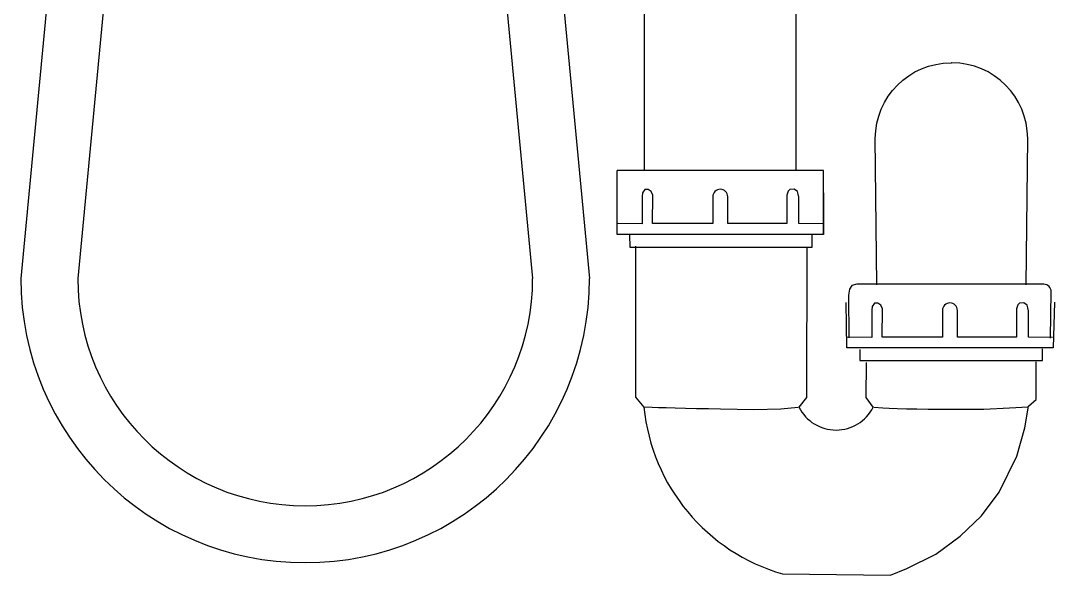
# Model space of a CAD drawing. Header units: millimetres. Extents: x 976 to 9349, y -1578 to 2211.
# Drawn here: x 2377.32 to 2404.81, y 1553.48 to 1568.1 of the extents above; entities that cross this region are included whole.
import ezdxf

# ---------------------------------------------------------------- set-up
doc = ezdxf.new("R2010")
doc.units = ezdxf.units.MM
doc.layers.add('Inst - odpływ', color=35, linetype='Continuous')
doc.layers.add('Meble wnętrze', color=52, linetype='Continuous')

# ---------------------------------------------------------------- blocks, each defined once
blk = doc.blocks.new('Z$W@#28199')
for p, q in [((5, 60), (0, 7.5)), ((6.514, 60), (1.5, 7.5)), ((8.486, 60), (13.5, 7.5)), ((10, 60), (15, 7.5))]:
    blk.add_line(p, q)
for radius in [7.5, 6]:
    blk.add_arc((7.5, 7.5), radius, 180, 0)
blk = doc.blocks.new('Z$W@#17160')
for p, q in [((40.146, -3.776), (40.144, 7.561)), ((44.146, -3.776), (44.145, 2.739)), ((44.868, -3.776), (39.424, -3.776)), ((39.424, -5.459), (39.424, -3.776)), ((44.868, -5.459), (44.868, -3.776))]:
    blk.add_line(p, q)
for points, knots in [([(46.276, -6.792), (46.276, -6.792), (46.235, -2.932), (46.235, -2.932), (46.235, -2.932), (46.235, -1.829), (47.129, -0.935), (48.232, -0.935), (48.232, -0.935), (48.232, -0.935), (48.237, -0.935), (48.245, -0.935)], [0, 0, 0, 0, 0.25, 0.25, 0.25, 0.25, 0.5, 0.5, 0.5, 0.5, 0.5075237, 0.5075237, 0.5075237, 0.5075237]), ([(50.214, -6.792), (50.214, -6.792), (50.255, -2.932), (50.255, -2.932), (50.255, -2.932), (50.255, -1.829), (49.361, -0.935), (48.258, -0.935), (48.258, -0.935), (48.258, -0.935), (48.254, -0.935), (48.245, -0.935)], [0, 0, 0, 0, 0.25, 0.25, 0.25, 0.25, 0.5, 0.5, 0.5, 0.5, 0.5075237, 0.5075237, 0.5075237, 0.5075237]), ([(44.868, -4.365), (44.868, -4.365), (44.868, -5.459), (44.868, -5.459), (44.868, -5.459), (44.868, -5.459), (39.424, -5.459), (39.424, -5.459), (39.424, -5.459), (39.424, -5.459), (39.424, -4.262), (39.424, -4.262)], [0, 0, 0, 0, 0.25, 0.25, 0.25, 0.25, 0.5, 0.5, 0.5, 0.5, 1, 1, 1, 1]), ([(44.847, -5.178), (44.847, -5.178), (44.22, -5.171), (44.22, -5.171), (44.22, -5.171), (44.22, -5.171), (44.22, -4.48), (44.22, -4.48), (44.22, -4.48), (44.22, -4.48), (44.204, -4.402), (44.204, -4.402), (44.204, -4.402), (44.204, -4.402), (44.181, -4.332), (44.181, -4.332), (44.181, -4.332), (44.181, -4.332), (44.096, -4.27), (44.096, -4.27), (44.096, -4.27), (44.096, -4.27), (43.979, -4.278), (43.979, -4.278), (43.979, -4.278), (43.979, -4.278), (43.933, -4.324), (43.933, -4.324), (43.933, -4.324), (43.933, -4.324), (43.902, -4.425), (43.902, -4.425), (43.902, -4.425), (43.902, -4.425), (43.902, -5.171), (43.902, -5.171), (43.902, -5.171), (43.902, -5.171), (42.345, -5.171), (42.345, -5.171), (42.345, -5.171), (42.345, -5.171), (42.344, -4.469), (42.344, -4.469), (42.344, -4.469), (42.344, -4.359), (42.255, -4.271), (42.146, -4.271), (42.146, -4.271), (42.037, -4.271), (41.948, -4.359), (41.948, -4.469), (41.948, -4.469), (41.948, -4.469), (41.949, -5.171), (41.949, -5.171), (41.949, -5.171), (41.949, -5.171), (40.361, -5.171), (40.361, -5.171), (40.361, -5.171), (40.361, -5.171), (40.369, -4.425), (40.369, -4.425), (40.369, -4.425), (40.369, -4.425), (40.322, -4.332), (40.322, -4.332), (40.322, -4.332), (40.322, -4.332), (40.245, -4.278), (40.245, -4.278), (40.245, -4.278), (40.245, -4.278), (40.152, -4.278), (40.152, -4.278), (40.152, -4.278), (40.152, -4.278), (40.097, -4.363), (40.097, -4.363), (40.097, -4.363), (40.097, -4.363), (40.082, -4.464), (40.082, -4.464), (40.082, -4.464), (40.082, -4.464), (40.082, -5.178), (40.082, -5.178), (40.082, -5.178), (40.082, -5.178), (39.447, -5.171), (39.447, -5.171)], [0, 0, 0, 0, 0.041667, 0.041667, 0.041667, 0.041667, 0.083333, 0.083333, 0.083333, 0.083333, 0.125, 0.125, 0.125, 0.125, 0.166667, 0.166667, 0.166667, 0.166667, 0.208333, 0.208333, 0.208333, 0.208333, 0.25, 0.25, 0.25, 0.25, 0.291667, 0.291667, 0.291667, 0.291667, 0.333333, 0.333333, 0.333333, 0.333333, 0.375, 0.375, 0.375, 0.375, 0.416667, 0.416667, 0.416667, 0.416667, 0.458333, 0.458333, 0.458333, 0.458333, 0.5, 0.5, 0.5, 0.5, 0.541667, 0.541667, 0.541667, 0.541667, 0.583333, 0.583333, 0.583333, 0.583333, 0.625, 0.625, 0.625, 0.625, 0.666667, 0.666667, 0.666667, 0.666667, 0.708333, 0.708333, 0.708333, 0.708333, 0.75, 0.75, 0.75, 0.75, 0.791667, 0.791667, 0.791667, 0.791667, 0.833333, 0.833333, 0.833333, 0.833333, 0.875, 0.875, 0.875, 0.875, 0.916667, 0.916667, 0.916667, 0.916667, 1, 1, 1, 1]), ([(39.754, -5.469), (39.754, -5.469), (39.758, -5.793), (39.758, -5.793), (39.758, -5.793), (39.758, -5.793), (44.574, -5.793), (44.574, -5.793), (44.574, -5.793), (44.574, -5.793), (44.568, -5.469), (44.568, -5.469)], [0, 0, 0, 0, 0.25, 0.25, 0.25, 0.25, 0.5, 0.5, 0.5, 0.5, 1, 1, 1, 1]), ([(39.914, -5.771), (39.914, -5.771), (39.914, -9.758), (39.914, -9.758), (39.914, -9.758), (39.914, -9.758), (40.133, -10.022), (40.133, -10.022), (40.133, -10.022), (40.337, -12.097), (41.786, -13.838), (43.789, -14.417), (43.789, -14.417), (43.789, -14.417), (46.634, -14.447), (46.634, -14.447), (46.634, -14.447), (46.634, -14.447), (47.071, -14.272), (47.071, -14.272), (47.071, -14.272), (47.071, -14.272), (47.829, -13.892), (47.829, -13.892), (47.829, -13.892), (47.829, -13.892), (48.471, -13.425), (48.471, -13.425), (48.471, -13.425), (48.471, -13.425), (49.039, -12.884), (49.039, -12.884), (49.039, -12.884), (49.039, -12.884), (49.506, -12.256), (49.506, -12.256), (49.506, -12.256), (49.506, -12.256), (49.972, -11.307), (49.972, -11.307), (49.972, -11.307), (49.972, -11.307), (50.176, -10.562), (50.176, -10.562), (50.176, -10.562), (50.176, -10.562), (50.278, -9.992), (50.278, -9.992), (50.278, -9.992), (50.278, -9.992), (50.482, -9.817), (50.482, -9.817), (50.482, -9.817), (50.482, -9.817), (50.482, -8.824), (50.482, -8.824)], [0, 0, 0, 0, 0.066667, 0.066667, 0.066667, 0.066667, 0.133333, 0.133333, 0.133333, 0.133333, 0.2, 0.2, 0.2, 0.2, 0.266667, 0.266667, 0.266667, 0.266667, 0.333333, 0.333333, 0.333333, 0.333333, 0.4, 0.4, 0.4, 0.4, 0.466667, 0.466667, 0.466667, 0.466667, 0.533333, 0.533333, 0.533333, 0.533333, 0.6, 0.6, 0.6, 0.6, 0.666667, 0.666667, 0.666667, 0.666667, 0.733333, 0.733333, 0.733333, 0.733333, 0.8, 0.8, 0.8, 0.8, 0.866667, 0.866667, 0.866667, 0.866667, 1, 1, 1, 1]), ([(44.43, -5.798), (44.43, -5.798), (44.419, -9.761), (44.419, -9.761), (44.419, -9.761), (44.419, -9.761), (44.222, -10.02), (44.222, -10.02), (44.222, -10.02), (44.409, -10.389), (44.788, -10.622), (45.201, -10.622), (45.201, -10.622), (45.615, -10.622), (45.993, -10.389), (46.181, -10.02), (46.181, -10.02), (46.181, -10.02), (45.992, -9.761), (45.992, -9.761), (45.992, -9.761), (45.992, -9.761), (46.004, -8.84), (46.004, -8.84)], [0, 0, 0, 0, 0.142857, 0.142857, 0.142857, 0.142857, 0.285714, 0.285714, 0.285714, 0.285714, 0.428571, 0.428571, 0.428571, 0.428571, 0.571429, 0.571429, 0.571429, 0.571429, 0.714286, 0.714286, 0.714286, 0.714286, 1, 1, 1, 1]), ([(50.856, -8.196), (50.856, -8.196), (50.876, -6.972), (50.876, -6.972), (50.876, -6.972), (50.876, -6.862), (50.788, -6.774), (50.678, -6.774), (50.678, -6.774), (50.678, -6.774), (45.749, -6.775), (45.749, -6.775), (45.749, -6.775), (45.749, -6.775), (45.616, -6.808), (45.616, -6.808), (45.616, -6.808), (45.616, -6.808), (45.557, -6.908), (45.557, -6.908), (45.557, -6.908), (45.557, -6.908), (45.532, -7.059), (45.532, -7.059), (45.532, -7.059), (45.532, -7.059), (45.54, -8.188), (45.54, -8.188)], [0, 0, 0, 0, 0.125, 0.125, 0.125, 0.125, 0.25, 0.25, 0.25, 0.25, 0.375, 0.375, 0.375, 0.375, 0.5, 0.5, 0.5, 0.5, 0.625, 0.625, 0.625, 0.625, 0.75, 0.75, 0.75, 0.75, 1, 1, 1, 1]), ([(50.959, -7.252), (50.959, -7.252), (50.926, -8.456), (50.926, -8.456), (50.926, -8.456), (50.926, -8.456), (45.481, -8.456), (45.481, -8.456), (45.481, -8.456), (45.481, -8.456), (45.466, -7.26), (45.466, -7.26)], [0, 0, 0, 0, 0.25, 0.25, 0.25, 0.25, 0.5, 0.5, 0.5, 0.5, 1, 1, 1, 1]), ([(50.905, -8.176), (50.905, -8.176), (50.277, -8.168), (50.277, -8.168), (50.277, -8.168), (50.277, -8.168), (50.277, -7.477), (50.277, -7.477), (50.277, -7.477), (50.277, -7.477), (50.262, -7.4), (50.262, -7.4), (50.262, -7.4), (50.262, -7.4), (50.239, -7.33), (50.239, -7.33), (50.239, -7.33), (50.239, -7.33), (50.153, -7.268), (50.153, -7.268), (50.153, -7.268), (50.153, -7.268), (50.037, -7.276), (50.037, -7.276), (50.037, -7.276), (50.037, -7.276), (49.991, -7.322), (49.991, -7.322), (49.991, -7.322), (49.991, -7.322), (49.96, -7.423), (49.96, -7.423), (49.96, -7.423), (49.96, -7.423), (49.96, -8.168), (49.96, -8.168), (49.96, -8.168), (49.96, -8.168), (48.402, -8.168), (48.402, -8.168), (48.402, -8.168), (48.402, -8.168), (48.402, -7.467), (48.402, -7.467), (48.402, -7.467), (48.402, -7.357), (48.313, -7.268), (48.204, -7.268), (48.204, -7.268), (48.094, -7.268), (48.006, -7.357), (48.006, -7.467), (48.006, -7.467), (48.006, -7.467), (48.007, -8.168), (48.007, -8.168), (48.007, -8.168), (48.007, -8.168), (46.419, -8.168), (46.419, -8.168), (46.419, -8.168), (46.419, -8.168), (46.427, -7.423), (46.427, -7.423), (46.427, -7.423), (46.427, -7.423), (46.38, -7.33), (46.38, -7.33), (46.38, -7.33), (46.38, -7.33), (46.303, -7.276), (46.303, -7.276), (46.303, -7.276), (46.303, -7.276), (46.21, -7.276), (46.21, -7.276), (46.21, -7.276), (46.21, -7.276), (46.155, -7.361), (46.155, -7.361), (46.155, -7.361), (46.155, -7.361), (46.14, -7.462), (46.14, -7.462), (46.14, -7.462), (46.14, -7.462), (46.14, -8.176), (46.14, -8.176), (46.14, -8.176), (46.14, -8.176), (45.504, -8.168), (45.504, -8.168)], [0, 0, 0, 0, 0.041667, 0.041667, 0.041667, 0.041667, 0.083333, 0.083333, 0.083333, 0.083333, 0.125, 0.125, 0.125, 0.125, 0.166667, 0.166667, 0.166667, 0.166667, 0.208333, 0.208333, 0.208333, 0.208333, 0.25, 0.25, 0.25, 0.25, 0.291667, 0.291667, 0.291667, 0.291667, 0.333333, 0.333333, 0.333333, 0.333333, 0.375, 0.375, 0.375, 0.375, 0.416667, 0.416667, 0.416667, 0.416667, 0.458333, 0.458333, 0.458333, 0.458333, 0.5, 0.5, 0.5, 0.5, 0.541667, 0.541667, 0.541667, 0.541667, 0.583333, 0.583333, 0.583333, 0.583333, 0.625, 0.625, 0.625, 0.625, 0.666667, 0.666667, 0.666667, 0.666667, 0.708333, 0.708333, 0.708333, 0.708333, 0.75, 0.75, 0.75, 0.75, 0.791667, 0.791667, 0.791667, 0.791667, 0.833333, 0.833333, 0.833333, 0.833333, 0.875, 0.875, 0.875, 0.875, 0.916667, 0.916667, 0.916667, 0.916667, 1, 1, 1, 1]), ([(45.824, -8.495), (45.824, -8.495), (45.825, -8.789), (45.825, -8.789), (45.825, -8.789), (45.825, -8.789), (50.649, -8.789), (50.649, -8.789), (50.649, -8.789), (50.649, -8.789), (50.641, -8.477), (50.641, -8.477)], [0, 0, 0, 0, 0.25, 0.25, 0.25, 0.25, 0.5, 0.5, 0.5, 0.5, 1, 1, 1, 1]), ([(44.198, -10.028), (44.198, -10.028), (43.744, -10.072), (43.744, -10.072), (43.744, -10.072), (43.744, -10.072), (43.035, -10.084), (43.035, -10.084), (43.035, -10.084), (43.035, -10.084), (42.154, -10.068), (42.154, -10.068), (42.154, -10.068), (42.154, -10.068), (41.833, -10.064), (41.833, -10.064), (41.833, -10.064), (41.833, -10.064), (41.523, -10.059), (41.523, -10.059), (41.523, -10.059), (41.523, -10.059), (41.229, -10.052), (41.229, -10.052), (41.229, -10.052), (41.229, -10.052), (40.959, -10.046), (40.959, -10.046), (40.959, -10.046), (40.959, -10.046), (40.719, -10.039), (40.719, -10.039), (40.719, -10.039), (40.719, -10.039), (40.514, -10.034), (40.514, -10.034), (40.514, -10.034), (40.514, -10.034), (40.35, -10.029), (40.35, -10.029), (40.35, -10.029), (40.35, -10.029), (40.121, -10.017), (40.121, -10.017)], [0, 0, 0, 0, 0.083333, 0.083333, 0.083333, 0.083333, 0.166667, 0.166667, 0.166667, 0.166667, 0.25, 0.25, 0.25, 0.25, 0.333333, 0.333333, 0.333333, 0.333333, 0.416667, 0.416667, 0.416667, 0.416667, 0.5, 0.5, 0.5, 0.5, 0.583333, 0.583333, 0.583333, 0.583333, 0.666667, 0.666667, 0.666667, 0.666667, 0.75, 0.75, 0.75, 0.75, 0.833333, 0.833333, 0.833333, 0.833333, 1, 1, 1, 1]), ([(46.196, -10.02), (46.196, -10.02), (46.433, -10.032), (46.433, -10.032), (46.433, -10.032), (46.433, -10.032), (46.603, -10.042), (46.603, -10.042), (46.603, -10.042), (46.603, -10.042), (46.814, -10.052), (46.814, -10.052), (46.814, -10.052), (46.814, -10.052), (47.059, -10.06), (47.059, -10.06), (47.059, -10.06), (47.059, -10.06), (47.333, -10.066), (47.333, -10.066), (47.333, -10.066), (47.333, -10.066), (47.627, -10.069), (47.627, -10.069), (47.627, -10.069), (47.627, -10.069), (47.935, -10.07), (47.935, -10.07), (47.935, -10.07), (47.935, -10.07), (48.249, -10.068), (48.249, -10.068), (48.249, -10.068), (48.249, -10.068), (49.1, -10.067), (49.1, -10.067), (49.1, -10.067), (49.1, -10.067), (49.779, -10.039), (49.779, -10.039), (49.779, -10.039), (49.779, -10.039), (50.264, -10.011), (50.264, -10.011)], [0, 0, 0, 0, 0.083333, 0.083333, 0.083333, 0.083333, 0.166667, 0.166667, 0.166667, 0.166667, 0.25, 0.25, 0.25, 0.25, 0.333333, 0.333333, 0.333333, 0.333333, 0.416667, 0.416667, 0.416667, 0.416667, 0.5, 0.5, 0.5, 0.5, 0.583333, 0.583333, 0.583333, 0.583333, 0.666667, 0.666667, 0.666667, 0.666667, 0.75, 0.75, 0.75, 0.75, 0.833333, 0.833333, 0.833333, 0.833333, 1, 1, 1, 1])]:
    blk.add_open_spline(points, degree=3, knots=knots)

msp = doc.modelspace()

# ---------------------------------------------------------------- block references
at = {"layer": 'Inst - odpływ'}
msp.add_blockref('Z$W@#17160', (2353.622, 1567.928), dxfattribs=at)
at = {"layer": 'Meble wnętrze'}
msp.add_blockref('Z$W@#28199', (2377.319, 1553.808), dxfattribs=at)

doc.saveas('drawing.dxf')
